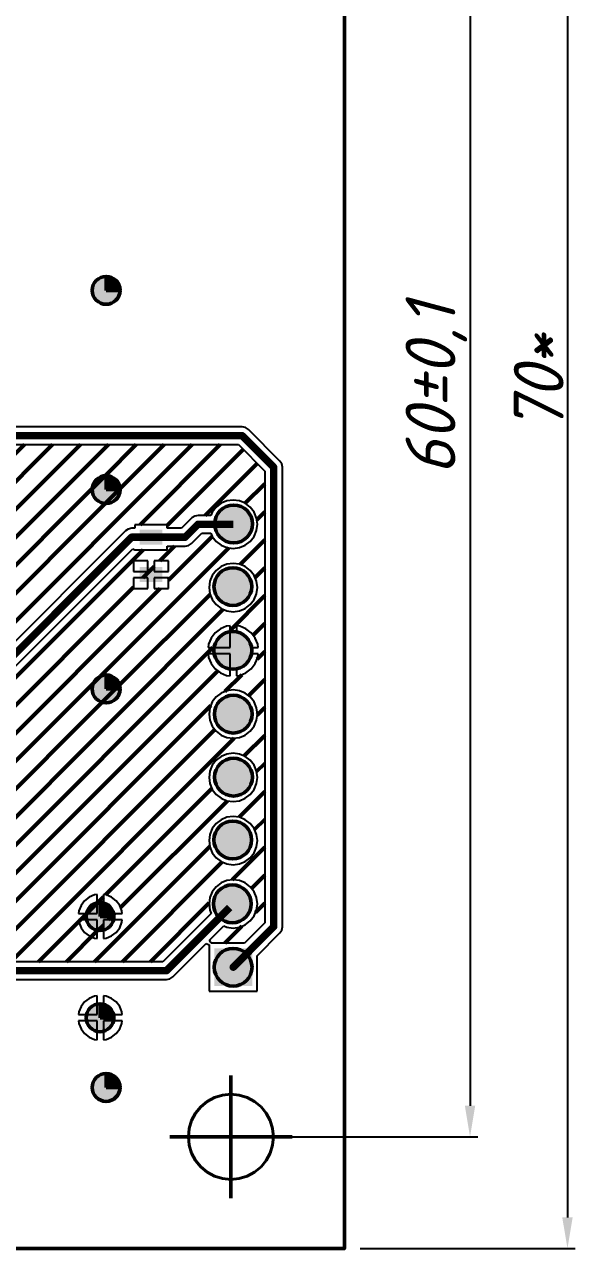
# Paper-space layout 'Layout1' of a CAD drawing. Header units: millimetres. Extents: x 0 to 841, y 0 to 594.
# Drawn here: x 300.7 to 389.8, y 256.9 to 453.5 of the extents above; entities that cross this region are included whole.
import ezdxf

# ---------------------------------------------------------------- set-up
doc = ezdxf.new("R2010")
doc.units = ezdxf.units.MM
doc.layers.get('0').update_dxf_attribs({"lineweight": 50})
doc.layers.add('TopLayer', color=1, linetype='Continuous')
doc.layers.add('Отверстия', color=7, linetype='Continuous', lineweight=30)
doc.styles.add('Gost', font='GOST type B.ttf')
doc.dimstyles.new('ISO-25', dxfattribs={"dimtxt": 2.5, "dimasz": 2.5, "dimexe": 1.25, "dimexo": 0.625, "dimtad": 1, "dimtxsty": 'Standard', "dimcen": 2.5, "dimadec": 0, "dimazin": 0, "dimtfac": 1, "dimtmove": 0, "dimatfit": 3, "dimfxl": 1, "dimarcsym": 0})

# ---------------------------------------------------------------- blocks, each defined once
blk = doc.blocks.new('*D46')
at = {"color": 0, "lineweight": -2, "transparency": 16777216}
for p, q in [((352.71, 534.77), (389.16, 534.77)), ((387.91, 529.77), (387.91, 261.91)), ((354.63, 256.91), (389.16, 256.91))]:
    blk.add_line(p, q, dxfattribs=at)
at = {"color": 0, "lineweight": 25, "transparency": 16777216}
for points in [[(387.07, 529.77), (388.74, 529.77), (387.91, 534.77)], [(387.07, 261.91), (388.74, 261.91), (387.91, 256.91)]]:
    blk.add_solid(points, dxfattribs=at)
at = {"color": 0, "lineweight": 50, "transparency": 16777216, "insert": (383.28, 395.84), "char_height": 10, "attachment_point": 5, "rotation": 90, "style": 'Gost'}
blk.add_mtext('{\\fGOST type B|b0|i1|c204|p34;\\H0.8x;70*}', dxfattribs=at)
blk = doc.blocks.new('*D47')
at = {"color": 0, "lineweight": -2, "transparency": 16777216}
for p, q in [((334.54, 514.97), (373.51, 514.97)), ((372.26, 509.97), (372.26, 279.84)), ((334.48, 274.84), (373.51, 274.84))]:
    blk.add_line(p, q, dxfattribs=at)
at = {"color": 0, "lineweight": 25, "transparency": 16777216}
for points in [[(371.43, 509.97), (373.09, 509.97), (372.26, 514.97)], [(371.43, 279.84), (373.09, 279.84), (372.26, 274.84)]]:
    blk.add_solid(points, dxfattribs=at)
at = {"color": 0, "lineweight": 50, "transparency": 16777216, "insert": (366.84, 394.91), "char_height": 10, "attachment_point": 5, "rotation": 90, "style": 'Gost'}
blk.add_mtext('{\\fGOST type B|b0|i1|c204|p34;\\H0.8x;60%%P0,1}', dxfattribs=at)

psp = doc.layouts.get("Layout1")

# ---------------------------------------------------------------- hatches: boundary and pattern name
at = {"lineweight": 50, "true_color": 0xf0f0f0}
h = psp.add_hatch(color=7, dxfattribs=at)
h.dxf.hatch_style = 1
h.paths.add_polyline_path([(313.863, 410.772), (313.863, 413.01, 0.4177727), (311.599, 410.772, 1), (316.073, 410.772)])
at = {"lineweight": 50}
h = psp.add_hatch(color=18, dxfattribs=at)
h.dxf.hatch_style = 1
h.paths.add_polyline_path([(313.836, 410.772), (316.046, 410.772, 0.4106633), (313.836, 413.01)])
at = {"lineweight": 30}
h = psp.add_hatch(color=18, dxfattribs=at)
h.dxf.hatch_style = 1
h.paths.add_polyline_path([(313.863, 410.772), (316.073, 410.772, 0.4106633), (313.863, 413.01)])
at = {"lineweight": 50, "true_color": 0xf0f0f0}
h = psp.add_hatch(color=7, dxfattribs=at)
h.dxf.hatch_style = 1
h.paths.add_polyline_path([(313.863, 378.772), (313.863, 381.01, 0.4177727), (311.599, 378.772, 1), (316.073, 378.772)])
at = {"lineweight": 50}
h = psp.add_hatch(color=18, dxfattribs=at)
h.dxf.hatch_style = 1
h.paths.add_polyline_path([(313.836, 378.772), (316.046, 378.772, 0.4106633), (313.836, 381.01)])
at = {"lineweight": 30}
h = psp.add_hatch(color=18, dxfattribs=at)
h.dxf.hatch_style = 1
h.paths.add_polyline_path([(313.863, 378.772), (316.073, 378.772, 0.4106633), (313.863, 381.01)])
at = {"lineweight": 50}
h = psp.add_hatch(color=18, dxfattribs=at)
h.dxf.hatch_style = 1
h.paths.add_polyline_path([(334.286, 376.32, 0.4142136), (331.251, 373.285, 0.4142136), (334.286, 370.25), (334.286, 373.285)])
h = psp.add_hatch(color=7, dxfattribs=at)
h.dxf.hatch_style = 1
h.paths.add_polyline_path([(334.264, 376.297, 0.4114738), (331.258, 373.262, 0.4114738), (334.264, 370.228)])
at = {"lineweight": 50, "true_color": 0xf0f0f0}
h = psp.add_hatch(color=7, dxfattribs=at)
h.dxf.hatch_style = 1
h.paths.add_polyline_path([(334.286, 376.32), (334.286, 373.285), (334.286, 370.25, 0.4142136), (337.321, 373.285, 0.4142136)])
at = {"lineweight": 50}
h = psp.add_hatch(color=18, dxfattribs=at)
h.dxf.hatch_style = 1
h.paths.add_polyline_path([(334.163, 366.262, 0.4142136), (331.128, 363.228, 0.4142136), (334.163, 360.193), (334.163, 363.228)])
h = psp.add_hatch(color=7, dxfattribs=at)
h.dxf.hatch_style = 1
h.paths.add_polyline_path([(334.141, 366.239, 0.4114738), (331.135, 363.205, 0.4114738), (334.141, 360.17)])
at = {"lineweight": 50, "true_color": 0xf0f0f0}
h = psp.add_hatch(color=7, dxfattribs=at)
h.dxf.hatch_style = 1
h.paths.add_polyline_path([(334.163, 366.262), (334.163, 363.228), (334.163, 360.193, 0.4142136), (337.197, 363.228, 0.4142136)])
at = {"lineweight": 50}
h = psp.add_hatch(color=18, dxfattribs=at)
h.dxf.hatch_style = 1
h.paths.add_polyline_path([(334.154, 356.014, 0.4142136), (331.119, 352.979, 0.4142136), (334.154, 349.944), (334.154, 352.979)])
h = psp.add_hatch(color=7, dxfattribs=at)
h.dxf.hatch_style = 1
h.paths.add_polyline_path([(334.132, 355.991, 0.4114738), (331.126, 352.956, 0.4114738), (334.132, 349.922)])
at = {"lineweight": 50, "true_color": 0xf0f0f0}
h = psp.add_hatch(color=7, dxfattribs=at)
h.dxf.hatch_style = 1
h.paths.add_polyline_path([(334.154, 356.014), (334.154, 352.979), (334.154, 349.944, 0.4142136), (337.189, 352.979, 0.4142136)])
h = psp.add_hatch(color=7, dxfattribs=at)
h.dxf.hatch_style = 1
h.paths.add_polyline_path([(313.863, 346.772), (313.863, 349.01, 0.4177727), (311.599, 346.772, 1), (316.073, 346.772)])
at = {"lineweight": 50}
h = psp.add_hatch(color=18, dxfattribs=at)
h.dxf.hatch_style = 1
h.paths.add_polyline_path([(313.836, 346.772), (316.046, 346.772, 0.4106633), (313.836, 349.01)])
at = {"lineweight": 30}
h = psp.add_hatch(color=18, dxfattribs=at)
h.dxf.hatch_style = 1
h.paths.add_polyline_path([(313.863, 346.772), (316.073, 346.772, 0.4106633), (313.863, 349.01)])
at = {"lineweight": 50}
h = psp.add_hatch(color=18, dxfattribs=at)
h.dxf.hatch_style = 1
h.paths.add_polyline_path([(334.22, 345.781, 0.4142136), (331.185, 342.747, 0.4142136), (334.22, 339.712), (334.22, 342.747)])
h = psp.add_hatch(color=18, dxfattribs=at)
h.dxf.hatch_style = 1
h.paths.add_polyline_path([(334.22, 345.781, 0.4142136), (331.185, 342.747, 0.4142136), (334.22, 339.712), (334.22, 342.747)])
h = psp.add_hatch(color=7, dxfattribs=at)
h.dxf.hatch_style = 1
h.paths.add_polyline_path([(334.198, 345.758, 0.4114738), (331.192, 342.724, 0.4114738), (334.198, 339.689)])
at = {"lineweight": 50, "true_color": 0xf0f0f0}
h = psp.add_hatch(color=7, dxfattribs=at)
h.dxf.hatch_style = 1
h.paths.add_polyline_path([(334.22, 345.781), (334.22, 342.747), (334.22, 339.712, 0.4142136), (337.255, 342.747, 0.4142136)])
h = psp.add_hatch(color=7, dxfattribs=at)
h.dxf.hatch_style = 1
h.paths.add_polyline_path([(334.22, 345.781), (334.22, 342.747), (334.22, 339.712, 0.4142136), (337.255, 342.747, 0.4142136)])
at = {"lineweight": 50}
h = psp.add_hatch(color=18, dxfattribs=at)
h.dxf.hatch_style = 1
h.paths.add_polyline_path([(334.259, 335.666, 0.4142136), (331.224, 332.631, 0.4142136), (334.259, 329.596), (334.259, 332.631)])
h = psp.add_hatch(color=7, dxfattribs=at)
h.dxf.hatch_style = 1
h.paths.add_polyline_path([(334.237, 335.643, 0.4114738), (331.231, 332.608, 0.4114738), (334.237, 329.574)])
at = {"lineweight": 50, "true_color": 0xf0f0f0}
h = psp.add_hatch(color=7, dxfattribs=at)
h.dxf.hatch_style = 1
h.paths.add_polyline_path([(334.259, 335.666), (334.259, 332.631), (334.259, 329.596, 0.4142136), (337.294, 332.631, 0.4142136)])
at = {"lineweight": 50}
h = psp.add_hatch(color=18, dxfattribs=at)
h.dxf.hatch_style = 1
h.paths.add_polyline_path([(334.142, 325.573, 0.4142136), (331.107, 322.539, 0.4142136), (334.142, 319.504), (334.142, 322.539)])
h = psp.add_hatch(color=7, dxfattribs=at)
h.dxf.hatch_style = 1
h.paths.add_polyline_path([(334.12, 325.55, 0.4114738), (331.114, 322.516, 0.4114738), (334.12, 319.481)])
at = {"lineweight": 50, "true_color": 0xf0f0f0}
h = psp.add_hatch(color=7, dxfattribs=at)
h.dxf.hatch_style = 1
h.paths.add_polyline_path([(334.142, 325.573), (334.142, 322.539), (334.142, 319.504, 0.4142136), (337.176, 322.539, 0.4142136)])
at = {"lineweight": 50}
h = psp.add_hatch(color=18, dxfattribs=at)
h.dxf.hatch_style = 1
h.paths.add_polyline_path([(334.072, 315.317, 0.4142136), (331.037, 312.282, 0.4142136), (334.072, 309.248), (334.072, 312.282)])
h = psp.add_hatch(color=7, dxfattribs=at)
h.dxf.hatch_style = 1
h.paths.add_polyline_path([(334.05, 315.294, 0.4114738), (331.044, 312.26, 0.4114738), (334.05, 309.225)])
at = {"lineweight": 50, "true_color": 0xf0f0f0}
h = psp.add_hatch(color=7, dxfattribs=at)
h.dxf.hatch_style = 1
h.paths.add_polyline_path([(334.072, 315.317), (334.072, 312.282), (334.072, 309.248, 0.4142136), (337.107, 312.282, 0.4142136)])
h = psp.add_hatch(color=7, dxfattribs=at)
h.dxf.hatch_style = 1
h.paths.add_polyline_path([(312.887, 310.22), (312.887, 312.458, 0.4177727), (310.623, 310.22, 1), (315.097, 310.22)])
at = {"lineweight": 50}
h = psp.add_hatch(color=18, dxfattribs=at)
h.dxf.hatch_style = 1
h.paths.add_polyline_path([(312.86, 310.22), (315.07, 310.22, 0.4106633), (312.86, 312.458)])
at = {"lineweight": 30}
h = psp.add_hatch(color=18, dxfattribs=at)
h.dxf.hatch_style = 1
h.paths.add_polyline_path([(312.887, 310.22), (315.097, 310.22, 0.4106633), (312.887, 312.458)])
at = {"lineweight": 50}
h = psp.add_hatch(color=7, dxfattribs=at)
h.dxf.hatch_style = 1
h.paths.add_polyline_path([(334.181, 305.114, 0.4114738), (331.175, 302.079, 0.4114738), (334.181, 299.045)])
h = psp.add_hatch(color=7, dxfattribs=at)
h.dxf.hatch_style = 1
h.paths.add_polyline_path([(334.181, 305.114, 0.4114738), (331.175, 302.079, 0.4114738), (334.181, 299.045)])
h = psp.add_hatch(color=18, dxfattribs=at)
h.dxf.hatch_style = 1
h.paths.add_polyline_path([(334.21, 305.114, 0.4142136), (331.175, 302.079, 0.4142136), (334.21, 299.044), (334.21, 302.079)])
at = {"lineweight": 50, "true_color": 0xf0f0f0}
h = psp.add_hatch(color=7, dxfattribs=at)
h.dxf.hatch_style = 1
h.paths.add_polyline_path([(334.21, 305.114), (334.21, 302.079), (334.21, 299.044, 0.4142136), (337.245, 302.079, 0.4142136)])
h = psp.add_hatch(color=7, dxfattribs=at)
h.dxf.hatch_style = 1
h.paths.add_polyline_path([(312.887, 293.964), (312.887, 296.202, 0.4177727), (310.623, 293.964, 1), (315.097, 293.964)])
at = {"lineweight": 50}
h = psp.add_hatch(color=18, dxfattribs=at)
h.dxf.hatch_style = 1
h.paths.add_polyline_path([(312.86, 293.964), (315.07, 293.964, 0.4106633), (312.86, 296.202)])
at = {"lineweight": 30}
h = psp.add_hatch(color=18, dxfattribs=at)
h.dxf.hatch_style = 1
h.paths.add_polyline_path([(312.887, 293.964), (315.097, 293.964, 0.4106633), (312.887, 296.202)])
at = {"lineweight": 50, "true_color": 0xf0f0f0}
h = psp.add_hatch(color=7, dxfattribs=at)
h.dxf.hatch_style = 1
h.paths.add_polyline_path([(313.863, 282.772), (313.863, 285.01, 0.4177727), (311.599, 282.772, 1), (316.073, 282.772)])
at = {"lineweight": 50}
h = psp.add_hatch(color=18, dxfattribs=at)
h.dxf.hatch_style = 1
h.paths.add_polyline_path([(313.836, 282.772), (316.046, 282.772, 0.4106633), (313.836, 285.01)])
at = {"lineweight": 30}
h = psp.add_hatch(color=18, dxfattribs=at)
h.dxf.hatch_style = 1
h.paths.add_polyline_path([(313.863, 282.772), (316.073, 282.772, 0.4106633), (313.863, 285.01)])
at = {"layer": 'TopLayer', "lineweight": 50, "true_color": 0x000000}
h = psp.add_hatch(dxfattribs=at)
h.set_pattern_fill('ANSI31', color=18)
h.paths.add_polyline_path([(339.298, 381.765), (335.054, 386.009), (241.321, 386.009), (241.127, 385.54), (260.494, 366.172), (264.755, 366.172), (265.302, 366.064), (265.765, 365.754), (267.661, 363.859), (267.97, 363.395), (268.079, 362.849), (268.079, 331.244), (267.97, 330.697), (267.661, 330.234), (260.526, 323.099), (260.643, 322.209), (260.54, 321.426), (260.237, 320.696), (259.749, 320.06), (259.92, 319.555), (261.614, 319.555), (261.614, 311.265), (262.122, 311.055), (276.926, 325.858), (276.926, 331.566), (277.034, 332.113), (277.344, 332.576), (285.004, 340.235), (284.801, 340.724), (284.67, 341.716), (284.801, 342.708), (285.184, 343.633), (285.793, 344.427), (286.587, 345.036), (287.511, 345.419), (288.503, 345.549), (289.495, 345.419), (289.984, 345.216), (316.91, 372.142), (317.373, 372.451), (317.919, 372.56), (318.415, 372.56), (318.415, 373.132), (323.615, 373.132), (323.615, 372.56), (325.91, 372.56), (327.572, 374.222), (328.035, 374.531), (328.582, 374.64), (330.649, 374.64), (330.862, 375.153), (331.479, 375.957), (332.283, 376.574), (333.219, 376.961), (334.223, 377.094), (335.228, 376.961), (336.164, 376.574), (336.968, 375.957), (337.584, 375.153), (337.972, 374.217), (338.104, 373.212), (337.972, 372.208), (337.584, 371.272), (336.968, 370.468), (336.164, 369.851), (335.228, 369.463), (334.223, 369.331), (333.219, 369.463), (332.283, 369.851), (331.479, 370.468), (330.862, 371.272), (330.649, 371.785), (329.173, 371.785), (327.511, 370.123), (327.048, 369.814), (326.502, 369.705), (323.615, 369.705), (323.615, 369.132), (318.415, 369.132), (318.415, 369.132), (318.078, 369.272), (292.003, 343.197), (292.205, 342.708), (292.336, 341.716), (292.205, 340.724), (291.823, 339.8), (291.213, 339.006), (290.42, 338.397), (289.495, 338.014), (288.503, 337.884), (287.511, 338.014), (287.022, 338.217), (279.781, 330.975), (279.781, 325.267), (279.672, 324.721), (279.363, 324.258), (263.3, 308.195), (262.837, 307.886), (262.29, 307.777), (250.799, 307.777), (250.628, 307.322), (250.621, 307.269), (251.093, 306.653), (251.396, 305.924), (251.499, 305.14), (251.396, 304.357), (251.006, 303.417), (251.227, 302.968), (322.92, 302.968), (330.687, 310.735), (330.474, 311.248), (330.342, 312.252), (330.474, 313.257), (330.862, 314.193), (331.479, 314.997), (332.283, 315.614), (333.219, 316.001), (334.223, 316.134), (335.228, 316.001), (336.164, 315.614), (336.968, 314.997), (337.584, 314.193), (337.972, 313.257), (338.104, 312.252), (337.972, 311.248), (337.584, 310.312), (336.968, 309.508), (336.164, 308.891), (335.228, 308.503), (334.223, 308.371), (333.219, 308.503), (332.706, 308.716), (330.438, 306.448), (330.567, 306.138), (330.648, 305.94), (330.766, 305.94), (330.766, 305.94), (330.77, 305.94), (336.053, 305.94), (339.298, 309.186)])
h.paths.add_polyline_path([(316.073, 346.772, -1), (311.599, 346.772, -1)], flags=16)
h.paths.add_polyline_path([(311.572, 346.772, 1), (316.046, 346.772), (313.863, 346.772), (313.836, 346.772), (313.836, 349.01, 0.4177727)], flags=16)
h.paths.add_polyline_path([(291.367, 333.405), (292.011, 332.566), (292.416, 331.589), (292.487, 331.048), (289.915, 331.048, -0.0865902), (290.003, 330.54, -0.0865902), (289.915, 330.032), (292.487, 330.032), (292.416, 329.492), (292.011, 328.515), (291.367, 327.676), (290.529, 327.032), (289.552, 326.628), (289.011, 326.557), (289.011, 329.129, -0.1744887), (287.995, 329.129), (287.995, 326.557), (287.455, 326.628), (286.478, 327.032), (285.639, 327.676), (284.995, 328.515), (284.591, 329.492), (284.519, 330.032), (287.092, 330.032, -0.0865902), (287.003, 330.54, -0.0865902), (287.092, 331.048), (284.519, 331.048), (284.591, 331.589), (284.995, 332.566), (285.639, 333.405), (286.478, 334.048), (287.455, 334.453), (287.995, 334.524), (287.995, 331.952, -0.1744887), (289.011, 331.952), (289.011, 334.524), (289.552, 334.453), (290.529, 334.048)], flags=16)
h.paths.add_polyline_path([(279.599, 346.772, -1), (284.073, 346.772, -1)], flags=16)
h.paths.add_polyline_path([(279.572, 346.772, 1), (284.046, 346.772), (281.863, 346.772), (281.836, 346.772), (281.836, 349.01, 0.4177727)], flags=16)
h.paths.add_polyline_path([(318.199, 362.916), (318.199, 364.624), (320.507, 364.624), (320.507, 362.916)], flags=16)
h.paths.add_polyline_path([(318.199, 365.64), (318.199, 367.348), (320.507, 367.348), (320.507, 365.64)], flags=16)
h.paths.add_polyline_path([(321.523, 362.916), (321.523, 364.624), (323.831, 364.624), (323.831, 362.916)], flags=16)
h.paths.add_polyline_path([(330.342, 342.732), (330.474, 343.737), (330.862, 344.673), (331.479, 345.477), (332.283, 346.094), (333.219, 346.481), (334.223, 346.614), (335.228, 346.481), (336.164, 346.094), (336.968, 345.477), (337.584, 344.673), (337.972, 343.737), (338.104, 342.732), (337.972, 341.728), (337.584, 340.792), (336.968, 339.988), (336.164, 339.371), (335.228, 338.983), (334.223, 338.851), (333.219, 338.983), (332.283, 339.371), (331.479, 339.988), (330.862, 340.792), (330.474, 341.728)], flags=16)
h.paths.add_polyline_path([(337.261, 342.724, -1), (331.192, 342.724, -1)], flags=0)
h.paths.add_polyline_path([(330.264, 351.831), (330.191, 352.384), (331.181, 352.384, -0.047418), (331.126, 352.956, -0.0367489), (331.159, 353.4), (330.191, 353.4), (330.264, 353.953), (330.673, 354.942), (331.325, 355.791), (332.174, 356.442), (333.162, 356.852), (333.715, 356.925), (333.715, 355.958, -0.084313), (334.731, 355.937), (334.731, 356.925), (335.284, 356.852), (336.273, 356.442), (337.122, 355.791), (337.773, 354.942), (338.183, 353.953), (338.255, 353.4), (337.163, 353.4, -0.0367489), (337.195, 352.956, -0.047418), (337.141, 352.384), (338.255, 352.384), (338.183, 351.831), (337.773, 350.843), (337.122, 349.994), (336.273, 349.343), (335.284, 348.933), (334.731, 348.86), (334.731, 349.976, -0.084313), (333.715, 349.954), (333.715, 348.86), (333.162, 348.933), (332.174, 349.343), (331.325, 349.994), (330.673, 350.843)], flags=16)
h.paths.add_polyline_path([(321.523, 365.64), (321.523, 367.348), (323.831, 367.348), (323.831, 365.64)], flags=16)
h.paths.add_polyline_path([(330.474, 333.577), (330.862, 334.513), (331.479, 335.317), (332.283, 335.934), (333.219, 336.321), (334.223, 336.454), (335.228, 336.321), (336.164, 335.934), (336.968, 335.317), (337.584, 334.513), (337.972, 333.577), (338.104, 332.572), (337.972, 331.568), (337.584, 330.632), (336.968, 329.828), (336.164, 329.211), (335.228, 328.823), (334.223, 328.691), (333.219, 328.823), (332.283, 329.211), (331.479, 329.828), (330.862, 330.632), (330.474, 331.568), (330.342, 332.572)], flags=16)
h.paths.add_polyline_path([(337.3, 332.608, -1), (331.231, 332.608, -1)], flags=0)
h.paths.add_polyline_path([(295.528, 313.685), (296.393, 313.327), (297.135, 312.757), (297.705, 312.014), (298.064, 311.149), (298.119, 310.728), (296.751, 310.728, -0.0573248), (296.809, 310.22, -0.0573248), (296.751, 309.712), (298.119, 309.712), (298.064, 309.292), (297.705, 308.427), (297.135, 307.684), (296.393, 307.114), (295.528, 306.756), (295.107, 306.701), (295.107, 308.048, -0.1150367), (294.091, 308.035), (294.091, 308.03, 0.1150642), (295.107, 308.055), (295.107, 309.712), (296.724, 309.712, 0.0573248), (296.782, 310.22), (294.599, 310.22), (294.572, 310.22), (294.572, 312.458, 0.0541355), (294.091, 312.411), (294.091, 312.406, -0.1150367), (295.107, 312.393), (295.107, 313.74)], flags=16)
h.paths.add_polyline_path([(312.379, 312.411), (312.379, 312.406, -0.1150367), (313.395, 312.393), (313.395, 313.74), (313.816, 313.685), (314.681, 313.327), (315.423, 312.757), (315.993, 312.014), (316.352, 311.149), (316.407, 310.728), (315.039, 310.728, -0.0573248), (315.097, 310.22, -0.0573248), (315.039, 309.712), (316.407, 309.712), (316.352, 309.292), (315.993, 308.427), (315.423, 307.684), (314.681, 307.114), (313.816, 306.756), (313.395, 306.701), (313.395, 308.048, -0.1150367), (312.379, 308.035), (312.379, 308.03, 0.1150642), (313.395, 308.055), (313.395, 309.712), (315.012, 309.712, 0.0573248), (315.07, 310.22), (312.887, 310.22), (312.86, 310.22), (312.86, 312.458, 0.0541355)], flags=16)
h.paths.add_polyline_path([(330.862, 361.112), (330.474, 362.048), (330.342, 363.052), (330.474, 364.057), (330.862, 364.993), (331.479, 365.797), (332.283, 366.414), (333.219, 366.801), (334.223, 366.934), (335.228, 366.801), (336.164, 366.414), (336.968, 365.797), (337.584, 364.993), (337.972, 364.057), (338.104, 363.052), (337.972, 362.048), (337.584, 361.112), (336.968, 360.308), (336.164, 359.691), (335.228, 359.303), (334.223, 359.171), (333.219, 359.303), (332.283, 359.691), (331.479, 360.308)], flags=16)
h.paths.add_polyline_path([(330.862, 324.353), (331.479, 325.157), (332.283, 325.774), (333.219, 326.161), (334.223, 326.294), (335.228, 326.161), (336.164, 325.774), (336.968, 325.157), (337.584, 324.353), (337.972, 323.417), (338.104, 322.412), (337.972, 321.408), (337.584, 320.472), (336.968, 319.668), (336.164, 319.051), (335.228, 318.663), (334.223, 318.531), (333.219, 318.663), (332.283, 319.051), (331.479, 319.668), (330.862, 320.472), (330.474, 321.408), (330.342, 322.412), (330.474, 323.417)], flags=16)
h.paths.add_polyline_path([(331.135, 363.205, -1), (337.204, 363.205, -1)], flags=0)
h.paths.add_polyline_path([(283.123, 315.237), (283.123, 305.204), (273.523, 305.204), (273.523, 315.237)], flags=16)
h.paths.add_polyline_path([(316.073, 378.772, -1), (311.599, 378.772, -1)], flags=16)
h.paths.add_polyline_path([(311.572, 378.772, 1), (316.046, 378.772), (313.863, 378.772), (313.836, 378.772), (313.836, 381.01, 0.4177727)], flags=16)
h.paths.add_polyline_path([(337.183, 322.516, -1), (331.114, 322.516, -1)], flags=0)
h.paths.add_polyline_path([(279.599, 378.772, -1), (284.073, 378.772, -1)], flags=16)
h.paths.add_polyline_path([(279.572, 378.772, 1), (284.046, 378.772), (281.863, 378.772), (281.836, 378.772), (281.836, 381.01, 0.4177727)], flags=16)

# ---------------------------------------------------------------- linework, layer by layer
at = {"lineweight": 50}
for p, q in [((313.836, 413.01), (313.836, 410.772)), ((313.836, 410.772), (316.046, 410.772)), ((313.836, 381.01), (313.836, 378.772)), ((313.836, 378.772), (316.046, 378.772)), ((313.836, 349.01), (313.836, 346.772)), ((313.836, 346.772), (316.046, 346.772)), ((312.86, 312.458), (312.86, 310.22)), ((312.86, 310.22), (315.07, 310.22)), ((312.86, 296.202), (312.86, 293.964)), ((312.86, 293.964), (315.07, 293.964)), ((313.836, 285.01), (313.836, 282.772)), ((333.854, 265.009), (333.854, 284.675)), ((313.836, 282.772), (316.046, 282.772)), ((324.021, 274.842), (343.687, 274.842))]:
    psp.add_line(p, q, dxfattribs=at)
at = {"lineweight": 30}
for p, q in [((313.863, 413.01), (313.863, 410.772)), ((313.863, 410.772), (316.073, 410.772)), ((313.863, 381.01), (313.863, 378.772)), ((313.863, 378.772), (316.073, 378.772)), ((313.863, 349.01), (313.863, 346.772)), ((313.863, 346.772), (316.073, 346.772)), ((312.887, 312.458), (312.887, 310.22)), ((312.887, 310.22), (315.097, 310.22)), ((312.887, 296.202), (312.887, 293.964)), ((312.887, 293.964), (315.097, 293.964)), ((313.863, 285.01), (313.863, 282.772)), ((313.863, 282.772), (316.073, 282.772))]:
    psp.add_line(p, q, dxfattribs=at)
at = {"lineweight": 50}
for centre in [(313.809, 410.772), (313.809, 378.772), (313.809, 346.772), (312.833, 310.22), (312.833, 293.964), (313.809, 282.772)]:
    psp.add_circle(centre, 2.237, dxfattribs=at)
at = {"color": 18, "lineweight": 30}
for centre in [(313.836, 410.772), (313.836, 378.772), (313.836, 346.772), (312.86, 310.22), (312.86, 293.964), (313.836, 282.772)]:
    psp.add_circle(centre, 2.237, dxfattribs=at)
at = {"layer": 'TopLayer'}
for p, q in [((335.646, 388.864), (244.907, 388.864)), ((336.192, 388.755), (335.646, 388.864)), ((336.655, 388.446), (336.192, 388.755)), ((341.735, 383.366), (336.655, 388.446)), ((241.321, 386.009), (335.054, 386.009)), ((335.054, 386.009), (339.298, 381.765)), ((342.044, 382.903), (341.735, 383.366)), ((339.298, 381.765), (339.298, 309.186)), ((342.153, 382.356), (342.044, 382.903)), ((342.153, 308.595), (342.153, 382.356)), ((331.479, 375.957), (330.862, 375.153)), ((332.283, 376.574), (331.479, 375.957)), ((333.219, 376.961), (332.283, 376.574)), ((334.223, 377.094), (333.219, 376.961)), ((335.228, 376.961), (334.223, 377.094)), ((336.164, 376.574), (335.228, 376.961)), ((336.968, 375.957), (336.164, 376.574)), ((337.584, 375.153), (336.968, 375.957)), ((327.572, 374.222), (325.91, 372.56)), ((328.035, 374.531), (327.572, 374.222)), ((328.582, 374.64), (328.035, 374.531)), ((330.649, 374.64), (328.582, 374.64)), ((330.862, 375.153), (330.649, 374.64)), ((337.972, 374.217), (337.584, 375.153)), ((338.104, 373.212), (337.972, 374.217)), ((316.91, 372.142), (289.984, 345.216)), ((317.373, 372.451), (316.91, 372.142)), ((317.919, 372.56), (317.373, 372.451)), ((318.415, 372.56), (317.919, 372.56)), ((323.615, 373.132), (318.415, 373.132)), ((318.415, 373.132), (318.415, 372.56)), ((323.615, 372.56), (323.615, 373.132)), ((325.91, 372.56), (323.615, 372.56)), ((327.511, 370.123), (329.173, 371.785)), ((329.173, 371.785), (330.649, 371.785)), ((330.649, 371.785), (330.862, 371.272)), ((337.584, 371.272), (337.972, 372.208)), ((337.972, 372.208), (338.104, 373.212)), ((323.615, 369.132), (323.615, 369.705)), ((323.615, 369.705), (326.502, 369.705)), ((326.502, 369.705), (327.048, 369.814)), ((327.048, 369.814), (327.511, 370.123)), ((330.862, 371.272), (331.479, 370.468)), ((331.479, 370.468), (332.283, 369.851)), ((332.283, 369.851), (333.219, 369.463)), ((335.228, 369.463), (336.164, 369.851)), ((336.164, 369.851), (336.968, 370.468)), ((336.968, 370.468), (337.584, 371.272)), ((292.003, 343.197), (318.078, 369.272)), ((318.078, 369.272), (318.415, 369.132)), ((318.415, 369.132), (318.415, 369.132)), ((318.415, 369.132), (323.615, 369.132)), ((333.219, 369.463), (334.223, 369.331)), ((334.223, 369.331), (335.228, 369.463)), ((320.507, 367.348), (318.199, 367.348)), ((318.199, 367.348), (318.199, 365.64)), ((318.199, 365.64), (320.507, 365.64)), ((320.507, 365.64), (320.507, 367.348)), ((323.831, 367.348), (321.523, 367.348)), ((321.523, 367.348), (321.523, 365.64)), ((321.523, 365.64), (323.831, 365.64)), ((323.831, 365.64), (323.831, 367.348)), ((331.479, 365.797), (330.862, 364.993)), ((332.283, 366.414), (331.479, 365.797)), ((333.219, 366.801), (332.283, 366.414)), ((334.223, 366.934), (333.219, 366.801)), ((335.228, 366.801), (334.223, 366.934)), ((336.164, 366.414), (335.228, 366.801)), ((336.968, 365.797), (336.164, 366.414)), ((337.584, 364.993), (336.968, 365.797)), ((320.507, 364.624), (318.199, 364.624)), ((318.199, 364.624), (318.199, 362.916)), ((320.507, 362.916), (320.507, 364.624)), ((323.831, 364.624), (321.523, 364.624)), ((321.523, 364.624), (321.523, 362.916)), ((323.831, 362.916), (323.831, 364.624)), ((330.474, 364.057), (330.342, 363.052)), ((330.862, 364.993), (330.474, 364.057)), ((337.972, 364.057), (337.584, 364.993)), ((338.104, 363.052), (337.972, 364.057)), ((318.199, 362.916), (320.507, 362.916)), ((321.523, 362.916), (323.831, 362.916)), ((330.342, 363.052), (330.474, 362.048)), ((330.474, 362.048), (330.862, 361.112)), ((337.584, 361.112), (337.972, 362.048)), ((337.972, 362.048), (338.104, 363.052)), ((330.862, 361.112), (331.479, 360.308)), ((331.479, 360.308), (332.283, 359.691)), ((336.164, 359.691), (336.968, 360.308)), ((336.968, 360.308), (337.584, 361.112)), ((332.283, 359.691), (333.219, 359.303)), ((333.219, 359.303), (334.223, 359.171)), ((334.223, 359.171), (335.228, 359.303)), ((335.228, 359.303), (336.164, 359.691)), ((331.325, 355.791), (330.673, 354.942)), ((332.174, 356.442), (331.325, 355.791)), ((333.162, 356.852), (332.174, 356.442)), ((333.715, 356.925), (333.162, 356.852)), ((333.715, 353.4), (333.715, 356.925)), ((335.284, 356.852), (334.731, 356.925)), ((334.731, 356.925), (334.731, 355.937)), ((336.273, 356.442), (335.284, 356.852)), ((337.122, 355.791), (336.273, 356.442)), ((337.773, 354.942), (337.122, 355.791)), ((330.264, 353.953), (330.191, 353.4)), ((330.673, 354.942), (330.264, 353.953)), ((338.183, 353.953), (337.773, 354.942)), ((338.255, 353.4), (338.183, 353.953)), ((330.191, 353.4), (333.715, 353.4)), ((333.715, 352.384), (330.191, 352.384)), ((330.191, 352.384), (330.264, 351.831)), ((333.715, 348.86), (333.715, 352.384)), ((338.255, 352.384), (337.141, 352.384)), ((337.163, 353.4), (338.255, 353.4)), ((338.183, 351.831), (338.255, 352.384)), ((330.264, 351.831), (330.673, 350.843)), ((330.673, 350.843), (331.325, 349.994)), ((331.325, 349.994), (332.174, 349.343)), ((334.731, 349.976), (334.731, 348.86)), ((336.273, 349.343), (337.122, 349.994)), ((337.122, 349.994), (337.773, 350.843)), ((337.773, 350.843), (338.183, 351.831)), ((332.174, 349.343), (333.162, 348.933)), ((333.162, 348.933), (333.715, 348.86)), ((334.731, 348.86), (335.284, 348.933)), ((335.284, 348.933), (336.273, 349.343)), ((332.283, 346.094), (331.479, 345.477)), ((333.219, 346.481), (332.283, 346.094)), ((334.223, 346.614), (333.219, 346.481)), ((335.228, 346.481), (334.223, 346.614)), ((336.164, 346.094), (335.228, 346.481)), ((336.968, 345.477), (336.164, 346.094)), ((330.862, 344.673), (330.474, 343.737)), ((331.479, 345.477), (330.862, 344.673)), ((337.584, 344.673), (336.968, 345.477)), ((337.972, 343.737), (337.584, 344.673)), ((330.474, 343.737), (330.342, 342.732)), ((330.342, 342.732), (330.474, 341.728)), ((338.104, 342.732), (337.972, 343.737)), ((337.972, 341.728), (338.104, 342.732)), ((330.474, 341.728), (330.862, 340.792)), ((330.862, 340.792), (331.479, 339.988)), ((336.968, 339.988), (337.584, 340.792)), ((337.584, 340.792), (337.972, 341.728)), ((331.479, 339.988), (332.283, 339.371)), ((332.283, 339.371), (333.219, 338.983)), ((333.219, 338.983), (334.223, 338.851)), ((334.223, 338.851), (335.228, 338.983)), ((335.228, 338.983), (336.164, 339.371)), ((336.164, 339.371), (336.968, 339.988)), ((333.219, 336.321), (332.283, 335.934)), ((334.223, 336.454), (333.219, 336.321)), ((335.228, 336.321), (334.223, 336.454)), ((336.164, 335.934), (335.228, 336.321)), ((330.862, 334.513), (330.474, 333.577)), ((331.479, 335.317), (330.862, 334.513)), ((332.283, 335.934), (331.479, 335.317)), ((336.968, 335.317), (336.164, 335.934)), ((337.584, 334.513), (336.968, 335.317)), ((337.972, 333.577), (337.584, 334.513)), ((330.474, 333.577), (330.342, 332.572)), ((330.342, 332.572), (330.474, 331.568)), ((338.104, 332.572), (337.972, 333.577)), ((337.972, 331.568), (338.104, 332.572)), ((330.474, 331.568), (330.862, 330.632)), ((330.862, 330.632), (331.479, 329.828)), ((336.968, 329.828), (337.584, 330.632)), ((337.584, 330.632), (337.972, 331.568)), ((331.479, 329.828), (332.283, 329.211)), ((332.283, 329.211), (333.219, 328.823)), ((333.219, 328.823), (334.223, 328.691)), ((334.223, 328.691), (335.228, 328.823)), ((335.228, 328.823), (336.164, 329.211)), ((336.164, 329.211), (336.968, 329.828)), ((334.223, 326.294), (333.219, 326.161)), ((335.228, 326.161), (334.223, 326.294)), ((330.862, 324.353), (330.474, 323.417)), ((331.479, 325.157), (330.862, 324.353)), ((332.283, 325.774), (331.479, 325.157)), ((333.219, 326.161), (332.283, 325.774)), ((336.164, 325.774), (335.228, 326.161)), ((336.968, 325.157), (336.164, 325.774)), ((337.584, 324.353), (336.968, 325.157)), ((337.972, 323.417), (337.584, 324.353)), ((330.474, 323.417), (330.342, 322.412)), ((330.342, 322.412), (330.474, 321.408)), ((338.104, 322.412), (337.972, 323.417)), ((337.972, 321.408), (338.104, 322.412)), ((330.474, 321.408), (330.862, 320.472)), ((330.862, 320.472), (331.479, 319.668)), ((336.968, 319.668), (337.584, 320.472)), ((337.584, 320.472), (337.972, 321.408)), ((331.479, 319.668), (332.283, 319.051)), ((332.283, 319.051), (333.219, 318.663)), ((333.219, 318.663), (334.223, 318.531)), ((334.223, 318.531), (335.228, 318.663)), ((335.228, 318.663), (336.164, 319.051)), ((336.164, 319.051), (336.968, 319.668)), ((331.479, 314.997), (330.862, 314.193)), ((332.283, 315.614), (331.479, 314.997)), ((333.219, 316.001), (332.283, 315.614)), ((334.223, 316.134), (333.219, 316.001)), ((335.228, 316.001), (334.223, 316.134)), ((336.164, 315.614), (335.228, 316.001)), ((336.968, 314.997), (336.164, 315.614)), ((337.584, 314.193), (336.968, 314.997)), ((310.351, 312.757), (309.781, 312.014)), ((311.094, 313.327), (310.351, 312.757)), ((311.959, 313.685), (311.094, 313.327)), ((312.379, 313.74), (311.959, 313.685)), ((312.379, 310.728), (312.379, 313.74)), ((313.816, 313.685), (313.395, 313.74)), ((313.395, 313.74), (313.395, 310.728)), ((314.681, 313.327), (313.816, 313.685)), ((315.423, 312.757), (314.681, 313.327)), ((315.993, 312.014), (315.423, 312.757)), ((330.474, 313.257), (330.342, 312.252)), ((330.862, 314.193), (330.474, 313.257)), ((337.972, 313.257), (337.584, 314.193)), ((338.104, 312.252), (337.972, 313.257)), ((309.423, 311.149), (309.367, 310.728)), ((309.367, 310.728), (312.379, 310.728)), ((309.781, 312.014), (309.423, 311.149)), ((313.395, 310.728), (316.407, 310.728)), ((316.352, 311.149), (315.993, 312.014)), ((316.407, 310.728), (316.352, 311.149)), ((330.687, 310.735), (322.92, 302.968)), ((330.342, 312.252), (330.474, 311.248)), ((330.474, 311.248), (330.687, 310.735)), ((337.584, 310.312), (337.972, 311.248)), ((337.972, 311.248), (338.104, 312.252)), ((312.379, 309.712), (309.367, 309.712)), ((309.367, 309.712), (309.423, 309.292)), ((309.423, 309.292), (309.781, 308.427)), ((312.379, 306.701), (312.379, 309.712)), ((316.407, 309.712), (313.395, 309.712)), ((313.395, 309.712), (313.395, 306.701)), ((315.993, 308.427), (316.352, 309.292)), ((316.352, 309.292), (316.407, 309.712)), ((330.438, 306.448), (332.706, 308.716)), ((332.706, 308.716), (333.219, 308.503)), ((335.228, 308.503), (336.164, 308.891)), ((339.298, 309.186), (336.053, 305.94)), ((336.164, 308.891), (336.968, 309.508)), ((336.968, 309.508), (337.584, 310.312)), ((342.044, 308.049), (342.153, 308.595)), ((309.781, 308.427), (310.351, 307.684)), ((310.351, 307.684), (311.094, 307.114)), ((311.094, 307.114), (311.959, 306.756)), ((311.959, 306.756), (312.379, 306.701)), ((313.395, 306.701), (313.816, 306.756)), ((313.816, 306.756), (314.681, 307.114)), ((314.681, 307.114), (315.423, 307.684)), ((315.423, 307.684), (315.993, 308.427)), ((333.219, 308.503), (334.223, 308.371)), ((334.223, 308.371), (335.228, 308.503)), ((338.071, 303.922), (341.735, 307.585)), ((341.735, 307.585), (342.044, 308.049)), ((324.521, 300.531), (329.867, 305.878)), ((329.867, 305.878), (330.375, 305.667)), ((330.375, 305.667), (330.375, 305.55)), ((330.375, 305.55), (330.375, 305.55)), ((330.375, 305.55), (330.375, 305.546)), ((330.375, 305.546), (330.375, 298.244)), ((330.567, 306.138), (330.438, 306.448)), ((330.648, 305.94), (330.567, 306.138)), ((330.766, 305.94), (330.648, 305.94)), ((330.77, 305.94), (330.766, 305.94)), ((330.766, 305.94), (330.766, 305.94)), ((336.053, 305.94), (330.77, 305.94)), ((322.92, 302.968), (251.227, 302.968)), ((338.071, 298.244), (338.071, 303.922)), ((246.982, 300.113), (323.511, 300.113)), ((323.511, 300.113), (324.057, 300.222)), ((324.057, 300.222), (324.521, 300.531)), ((311.094, 297.071), (310.351, 296.501)), ((311.959, 297.429), (311.094, 297.071)), ((312.379, 297.484), (311.959, 297.429)), ((312.379, 294.472), (312.379, 297.484)), ((313.816, 297.429), (313.395, 297.484)), ((313.395, 297.484), (313.395, 294.472)), ((314.681, 297.071), (313.816, 297.429)), ((315.423, 296.501), (314.681, 297.071)), ((330.375, 298.244), (338.071, 298.244)), ((309.423, 294.893), (309.367, 294.472)), ((309.781, 295.758), (309.423, 294.893)), ((310.351, 296.501), (309.781, 295.758)), ((315.993, 295.758), (315.423, 296.501)), ((316.352, 294.893), (315.993, 295.758)), ((316.407, 294.472), (316.352, 294.893)), ((309.367, 294.472), (312.379, 294.472)), ((312.379, 293.456), (309.367, 293.456)), ((309.367, 293.456), (309.423, 293.036)), ((309.423, 293.036), (309.781, 292.171)), ((312.379, 290.445), (312.379, 293.456)), ((313.395, 294.472), (316.407, 294.472)), ((316.407, 293.456), (313.395, 293.456)), ((313.395, 293.456), (313.395, 290.445)), ((315.993, 292.171), (316.352, 293.036)), ((316.352, 293.036), (316.407, 293.456)), ((309.781, 292.171), (310.351, 291.428)), ((310.351, 291.428), (311.094, 290.858)), ((314.681, 290.858), (315.423, 291.428)), ((315.423, 291.428), (315.993, 292.171)), ((311.094, 290.858), (311.959, 290.5)), ((311.959, 290.5), (312.379, 290.445)), ((313.395, 290.445), (313.816, 290.5)), ((313.816, 290.5), (314.681, 290.858))]:
    psp.add_line(p, q, dxfattribs=at)
at = {"layer": 'TopLayer', "color": 18, "lineweight": 50}
psp.add_lwpolyline([(95.863, 534.772), (352.086, 534.772), (352.086, 256.912), (95.863, 256.912)], close=True, dxfattribs=at)
at = {"layer": 'TopLayer', "const_width": 1.2}
for points in [[(240.04, 387.436), (335.646, 387.436)], [(335.646, 387.436), (340.726, 382.356)], [(340.726, 308.595), (340.726, 382.356)], [(326.502, 371.132), (328.582, 373.212)], [(328.582, 373.212), (334.223, 373.212)], [(288.503, 341.716), (317.919, 371.132)], [(317.919, 371.132), (321.015, 371.132)], [(321.015, 371.132), (326.502, 371.132)], [(323.511, 301.54), (333.649, 311.678)], [(334.223, 302.092), (340.726, 308.595)], [(246.982, 301.54), (323.511, 301.54)]]:
    psp.add_lwpolyline(points, dxfattribs=at)
at = {"layer": 'TopLayer', "const_width": 0.6}
for points in [[(335.346, 387.436, 1), (335.946, 387.436, 1)], [(335.346, 387.436, 1), (335.946, 387.436, 1)], [(340.426, 382.356, 1), (341.026, 382.356, 1)], [(340.426, 382.356, 1), (341.026, 382.356, 1)], [(328.282, 373.212, 1), (328.882, 373.212, 1)], [(328.282, 373.212, 1), (328.882, 373.212, 1)], [(317.619, 371.132, 1), (318.219, 371.132, 1)], [(317.619, 371.132, 1), (318.219, 371.132, 1)], [(320.715, 371.132, 1), (321.315, 371.132, 1)], [(320.715, 371.132, 1), (321.315, 371.132, 1)], [(326.202, 371.132, 1), (326.802, 371.132, 1)], [(326.202, 371.132, 1), (326.802, 371.132, 1)], [(340.426, 308.595, 1), (341.026, 308.595, 1)], [(340.426, 308.595, 1), (341.026, 308.595, 1)], [(323.211, 301.54, 1), (323.811, 301.54, 1)], [(323.211, 301.54, 1), (323.811, 301.54, 1)], [(333.923, 302.092, 1), (334.523, 302.092, 1)]]:
    psp.add_lwpolyline(points, format="xyb", close=True, dxfattribs=at)
at = {"layer": 'TopLayer'}
for points in [[(319.215, 369.932), (322.815, 369.932), (319.215, 372.332), (322.815, 372.332)], [(319.215, 363.932), (322.815, 363.932), (319.215, 366.332), (322.815, 366.332)], [(337.271, 299.044), (337.271, 305.14), (331.175, 299.044), (331.175, 305.14)]]:
    psp.add_solid(points, dxfattribs=at)
at = {"layer": 'Отверстия', "lineweight": 40}
for p, q in [((331.239, 281.155), (330.058, 280.523)), ((332.521, 281.543), (331.239, 281.155)), ((333.854, 281.675), (332.521, 281.543)), ((335.187, 281.543), (333.854, 281.675)), ((336.469, 281.155), (335.187, 281.543)), ((337.65, 280.523), (336.469, 281.155)), ((329.023, 279.673), (328.173, 278.638)), ((330.058, 280.523), (329.023, 279.673)), ((338.686, 279.673), (337.65, 280.523)), ((339.536, 278.638), (338.686, 279.673)), ((327.541, 277.457), (327.153, 276.175)), ((328.173, 278.638), (327.541, 277.457)), ((340.167, 277.457), (339.536, 278.638)), ((340.556, 276.175), (340.167, 277.457)), ((327.153, 276.175), (327.021, 274.842)), ((340.687, 274.842), (340.556, 276.175)), ((327.021, 274.842), (327.153, 273.509)), ((327.153, 273.509), (327.541, 272.227)), ((340.167, 272.227), (340.556, 273.509)), ((340.556, 273.509), (340.687, 274.842)), ((327.541, 272.227), (328.173, 271.046)), ((339.536, 271.046), (340.167, 272.227)), ((328.173, 271.046), (329.023, 270.01)), ((329.023, 270.01), (330.058, 269.161)), ((337.65, 269.161), (338.686, 270.01)), ((338.686, 270.01), (339.536, 271.046)), ((330.058, 269.161), (331.239, 268.529)), ((331.239, 268.529), (332.521, 268.14)), ((332.521, 268.14), (333.854, 268.009)), ((333.854, 268.009), (335.187, 268.14)), ((335.187, 268.14), (336.469, 268.529)), ((336.469, 268.529), (337.65, 269.161))]:
    psp.add_line(p, q, dxfattribs=at)
at = {"layer": 'Отверстия', "lineweight": 50}
for centre in [(334.293, 373.262), (334.169, 363.205), (334.161, 352.956), (334.227, 342.724), (334.266, 332.608), (334.149, 322.516), (334.079, 312.26), (334.21, 302.079)]:
    psp.add_circle(centre, 3.035, dxfattribs=at)
at = {"layer": 'Отверстия', "color": 7, "lineweight": 30, "true_color": 0xf5f5f5}
psp.add_circle((334.21, 302.079), 3.035, dxfattribs=at)

# ---------------------------------------------------------------- dimensions: what is measured, and where the dimension line sits
at = {"color": 18, "lineweight": 50}
for base, p1, p2, text, picture, middle in [((387.907, 256.912), (352.086, 534.772), (354.003, 256.912), '{\\fGOST type B|b0|i1|c204|p34;\\H0.8x;70*}', '*D46', (383.282, 395.842)), ((372.26, 274.842), (333.918, 514.974), (333.854, 274.842), '{\\fGOST type B|b0|i1|c204|p34;\\H0.8x;60%%P0,1}', '*D47', (366.843, 394.908))]:
    dim = psp.add_linear_dim(base=base, p1=p1, p2=p2, angle=90, text=text, dimstyle='ISO-25', override={"dimtxt": 10, "dimasz": 5, "dimtxsty": 'Gost'}, dxfattribs=at)
    dim.commit()
    dim.dimension.update_dxf_attribs({"geometry": picture, "text_midpoint": middle})

doc.saveas('drawing.dxf')
